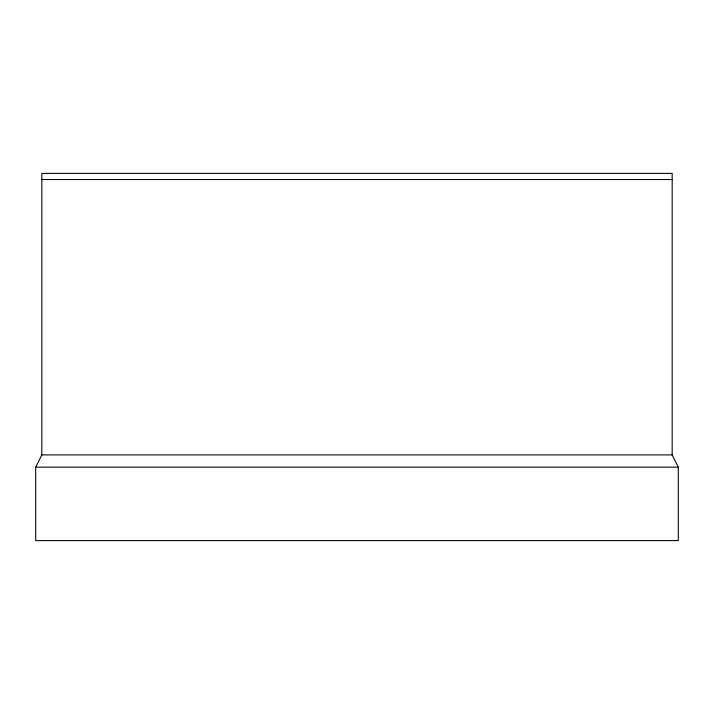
<?xml version="1.0" encoding="UTF-8"?>
<svg xmlns="http://www.w3.org/2000/svg" width="714" height="714" viewBox="0 0 714 714"><rect width="100%" height="100%" fill="white"/><g stroke="black" fill="none" stroke-linecap="round" stroke-linejoin="round"><path stroke-width="1.07" d="M35.7 467.161L41.823 454.916L41.823 173.404L672.177 173.404L672.177 454.916L678.3 467.161L678.3 540.596L35.7 540.596L35.7 467.161L678.3 467.161M41.823 179.517L672.177 179.517M41.823 454.916L672.177 454.916"/></g></svg>
